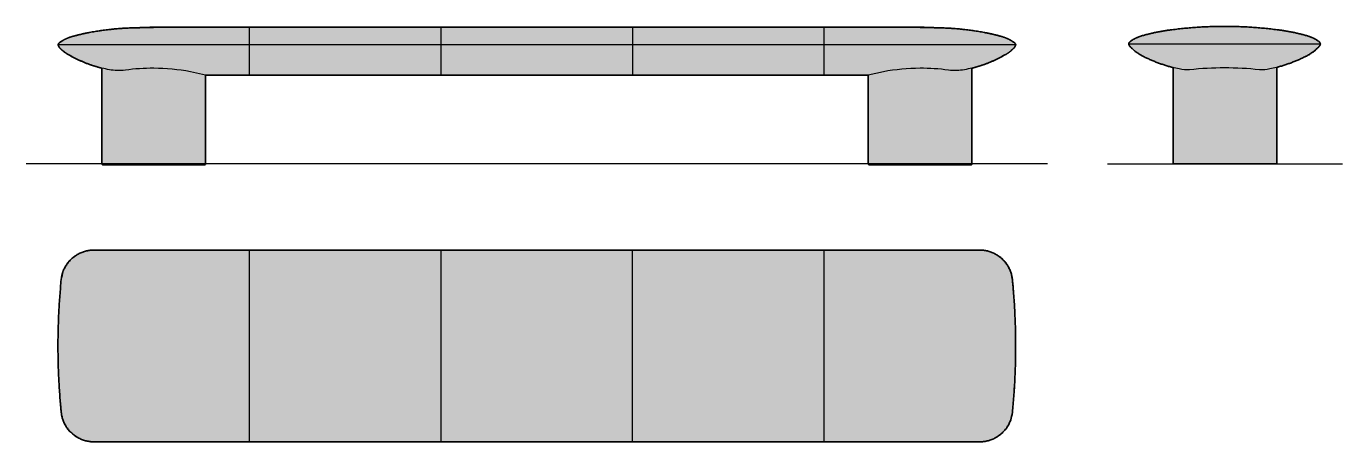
# Model space of a CAD drawing. Header units: millimetres. Extents: x 0 to 4123, y -874 to 429.
import ezdxf

# ---------------------------------------------------------------- set-up
doc = ezdxf.new("R2010")
doc.units = ezdxf.units.MM
doc.linetypes.add('Dots', pattern=[1, 0, -1])
doc.layers.add('Blocks', color=7, linetype='Continuous')
doc.layers.add('Blocks$Fill', color=7, linetype='Continuous', true_color=0xffffff)
for name, color, linetype, lineweight, true_color in [('Blocks$Inner', 7, 'Continuous', 25, 0x007f00), ('Blocks$Outline', 7, 'Continuous', 35, 0xff3f3f), ('Groud', 7, 'Dots', 25, 0x243775)]:
    doc.layers.add(name, color=color, linetype=linetype, lineweight=lineweight, true_color=true_color)

# ---------------------------------------------------------------- blocks, each defined once
blk = doc.blocks.new('Levels Bench Side')
at = {"layer": 'Blocks$Fill'}
blk.add_hatch(color=256, dxfattribs=at).paths.add_polyline_path([(-236.6, 297.8), (-197.6, 309.8), (-188.8, 313.3), (-180, 316.9), (-171.4, 320.7), (-162.8, 324.7), (-154.2, 328.8), (-145.8, 333), (-137.4, 337.5), (-129.1, 342), (-126.4, 343.7), (-123.7, 345.5), (-121, 347.3), (-118.4, 349.2), (-115.9, 351.2), (-113.5, 353.3), (-111.1, 355.5), (-108.8, 357.7), (-108.4, 358.1), (-108, 358.4), (-107.6, 358.8), (-107.2, 359.1), (-106.8, 359.5), (-106.4, 359.9), (-106, 360.3), (-105.6, 360.7), (-105.3, 361.1), (-104.9, 361.5), (-104.6, 361.9), (-104.2, 362.3), (-103.9, 362.8), (-103.6, 363.2), (-103.3, 363.7), (-103, 364.1), (-102.7, 364.6), (-102.4, 365), (-102.1, 365.5), (-101.9, 366), (-101.6, 366.4), (-101.3, 366.9), (-101.1, 367.4), (-100.9, 367.9), (-100.7, 368.4), (-100.5, 368.9), (-100.3, 369.4), (-100.1, 369.9), (-99.9, 370.4), (-99.7, 370.9), (-99.6, 371.4), (-99.4, 371.9), (-99.7, 372.6), (-99.8, 372.8), (-100, 373.1), (-100.2, 373.4), (-100.3, 373.7), (-100.5, 374), (-100.7, 374.3), (-100.8, 374.6), (-101, 374.9), (-101.2, 375.2), (-101.4, 375.4), (-101.6, 375.7), (-101.8, 376), (-102, 376.2), (-102.2, 376.5), (-102.5, 376.7), (-102.7, 377), (-102.9, 377.3), (-103.1, 377.5), (-103.4, 377.7), (-103.6, 378), (-103.9, 378.2), (-104.1, 378.4), (-104.4, 378.7), (-104.6, 378.9), (-104.9, 379.1), (-105.1, 379.3), (-105.4, 379.5), (-105.7, 379.7), (-106.2, 380.1), (-108.4, 381.5), (-110.7, 382.9), (-113, 384.3), (-115.3, 385.6), (-117.6, 386.9), (-120, 388.2), (-122.4, 389.3), (-124.8, 390.5), (-127.3, 391.6), (-129.7, 392.6), (-132.2, 393.6), (-134.7, 394.5), (-137.2, 395.4), (-139.8, 396.2), (-142.3, 397), (-144.9, 397.7), (-157.8, 401.1), (-170.8, 404.2), (-183.8, 407.1), (-196.9, 409.7), (-214, 412.8), (-231.2, 415.5), (-248.4, 417.8), (-265.6, 419.9), (-282.9, 421.5), (-300.3, 422.8), (-317.6, 423.8), (-335, 424.5), (-399.1, 426.1), (-2799.8, 426.1), (-2863.9, 424.5), (-2881.2, 423.8), (-2898.5, 422.8), (-2915.9, 421.5), (-2933.2, 419.9), (-2950.4, 417.8), (-2967.7, 415.5), (-2984.8, 412.8), (-3001.9, 409.7), (-3015, 407.1), (-3028, 404.2), (-3041, 401.1), (-3053.9, 397.7), (-3056.5, 397), (-3059, 396.2), (-3061.6, 395.4), (-3064.1, 394.5), (-3066.6, 393.6), (-3069.1, 392.6), (-3071.5, 391.6), (-3074, 390.5), (-3076.4, 389.3), (-3078.8, 388.2), (-3081.2, 386.9), (-3083.5, 385.6), (-3085.8, 384.3), (-3088.1, 382.9), (-3090.4, 381.5), (-3092.6, 380.1), (-3093.1, 379.7), (-3093.4, 379.5), (-3093.7, 379.3), (-3093.9, 379.1), (-3094.2, 378.9), (-3094.5, 378.7), (-3094.7, 378.4), (-3095, 378.2), (-3095.2, 378), (-3095.4, 377.7), (-3095.7, 377.5), (-3095.9, 377.3), (-3096.1, 377), (-3096.4, 376.7), (-3096.6, 376.5), (-3096.8, 376.2), (-3097, 376), (-3097.2, 375.7), (-3097.4, 375.4), (-3097.6, 375.2), (-3097.8, 374.9), (-3098, 374.6), (-3098.2, 374.3), (-3098.3, 374), (-3098.5, 373.7), (-3098.7, 373.4), (-3098.8, 373.1), (-3099, 372.8), (-3099.1, 372.6), (-3099.4, 371.9), (-3099.3, 371.4), (-3099.1, 370.9), (-3098.9, 370.4), (-3098.8, 369.9), (-3098.6, 369.4), (-3098.4, 368.9), (-3098.2, 368.4), (-3097.9, 367.9), (-3097.7, 367.4), (-3097.5, 366.9), (-3097.2, 366.4), (-3097, 366), (-3096.7, 365.5), (-3096.4, 365), (-3096.1, 364.6), (-3095.8, 364.1), (-3095.5, 363.7), (-3095.2, 363.2), (-3094.9, 362.8), (-3094.6, 362.3), (-3094.2, 361.9), (-3093.9, 361.5), (-3093.5, 361.1), (-3093.2, 360.7), (-3092.8, 360.3), (-3092.4, 359.9), (-3092.1, 359.5), (-3091.7, 359.1), (-3091.3, 358.8), (-3090.9, 358.4), (-3090.5, 358.1), (-3090.1, 357.7), (-3087.7, 355.5), (-3085.4, 353.3), (-3082.9, 351.2), (-3080.4, 349.2), (-3077.8, 347.3), (-3075.2, 345.5), (-3072.5, 343.7), (-3069.7, 342), (-3061.4, 337.5), (-3053.1, 333), (-3044.6, 328.8), (-3036.1, 324.7), (-3027.5, 320.7), (-3018.8, 316.9), (-3010, 313.3), (-3001.2, 309.8), (-2962.3, 297.8), (-2962.3, -0.9), (-2962.3, -0.9), (-2962.3, -1), (-2962.3, -1.1), (-2962.3, -1.2), (-2962.3, -1.2), (-2962.2, -1.3), (-2962.2, -1.4), (-2962.2, -1.4), (-2962.2, -1.5), (-2962.2, -1.6), (-2962.2, -1.6), (-2962.2, -1.7), (-2962.1, -1.8), (-2962.1, -1.8), (-2962.1, -1.9), (-2962.1, -2), (-2962, -2.1), (-2962, -2.1), (-2962, -2.2), (-2961.9, -2.3), (-2961.9, -2.3), (-2961.9, -2.4), (-2961.8, -2.5), (-2961.8, -2.5), (-2961.7, -2.6), (-2961.7, -2.6), (-2961.6, -2.7), (-2961.6, -2.8), (-2961.6, -2.8), (-2961.5, -2.9), (-2961.4, -2.9), (-2961.4, -3), (-2961.3, -3.1), (-2961.3, -3.1), (-2961.2, -3.2), (-2961.2, -3.2), (-2961.1, -3.3), (-2961, -3.3), (-2961, -3.3), (-2960.9, -3.4), (-2960.8, -3.4), (-2960.8, -3.5), (-2960.7, -3.5), (-2960.6, -3.5), (-2960.6, -3.6), (-2960.5, -3.6), (-2960.4, -3.6), (-2960.4, -3.7), (-2960.3, -3.7), (-2960.2, -3.7), (-2960.2, -3.7), (-2960.1, -3.8), (-2960, -3.8), (-2960, -3.8), (-2959.9, -3.8), (-2959.8, -3.8), (-2959.7, -3.8), (-2959.7, -3.9), (-2959.6, -3.9), (-2959.5, -3.9), (-2959.5, -3.9), (-2959.4, -3.9), (-2959.3, -3.9), (-2959.3, -3.9), (-2640.3, -3.9), (-2640.2, -3.9), (-2640.1, -3.9), (-2640.1, -3.9), (-2640, -3.9), (-2639.9, -3.9), (-2639.9, -3.9), (-2639.8, -3.8), (-2639.7, -3.8), (-2639.7, -3.8), (-2639.6, -3.8), (-2639.5, -3.8), (-2639.4, -3.8), (-2639.4, -3.7), (-2639.3, -3.7), (-2639.2, -3.7), (-2639.2, -3.7), (-2639.1, -3.6), (-2639, -3.6), (-2639, -3.6), (-2638.9, -3.5), (-2638.8, -3.5), (-2638.8, -3.5), (-2638.7, -3.4), (-2638.6, -3.4), (-2638.6, -3.3), (-2638.5, -3.3), (-2638.4, -3.3), (-2638.4, -3.2), (-2638.3, -3.2), (-2638.3, -3.1), (-2638.2, -3.1), (-2638.1, -3), (-2638.1, -2.9), (-2638, -2.9), (-2638, -2.8), (-2637.9, -2.8), (-2637.9, -2.7), (-2637.8, -2.6), (-2637.8, -2.6), (-2637.8, -2.5), (-2637.7, -2.5), (-2637.7, -2.4), (-2637.6, -2.3), (-2637.6, -2.3), (-2637.6, -2.2), (-2637.5, -2.1), (-2637.5, -2.1), (-2637.5, -2), (-2637.5, -1.9), (-2637.4, -1.8), (-2637.4, -1.8), (-2637.4, -1.7), (-2637.4, -1.6), (-2637.4, -1.6), (-2637.3, -1.5), (-2637.3, -1.4), (-2637.3, -1.4), (-2637.3, -1.3), (-2637.3, -1.2), (-2637.3, -1.2), (-2637.3, -1.1), (-2637.3, -1), (-2637.3, -0.9), (-2637.3, -0.9), (-2637.3, 276.1), (-561.6, 276.1), (-561.6, -0.9), (-561.6, -0.9), (-561.6, -1), (-561.5, -1.1), (-561.5, -1.2), (-561.5, -1.2), (-561.5, -1.3), (-561.5, -1.4), (-561.5, -1.4), (-561.5, -1.5), (-561.5, -1.6), (-561.5, -1.6), (-561.4, -1.7), (-561.4, -1.8), (-561.4, -1.8), (-561.4, -1.9), (-561.3, -2), (-561.3, -2.1), (-561.3, -2.1), (-561.3, -2.2), (-561.2, -2.3), (-561.2, -2.3), (-561.1, -2.4), (-561.1, -2.5), (-561.1, -2.5), (-561, -2.6), (-561, -2.6), (-560.9, -2.7), (-560.9, -2.8), (-560.8, -2.8), (-560.8, -2.9), (-560.7, -2.9), (-560.7, -3), (-560.6, -3.1), (-560.6, -3.1), (-560.5, -3.2), (-560.4, -3.2), (-560.4, -3.3), (-560.3, -3.3), (-560.3, -3.3), (-560.2, -3.4), (-560.1, -3.4), (-560.1, -3.5), (-560, -3.5), (-559.9, -3.5), (-559.9, -3.6), (-559.8, -3.6), (-559.7, -3.6), (-559.7, -3.7), (-559.6, -3.7), (-559.5, -3.7), (-559.4, -3.7), (-559.4, -3.8), (-559.3, -3.8), (-559.2, -3.8), (-559.2, -3.8), (-559.1, -3.8), (-559, -3.8), (-559, -3.9), (-558.9, -3.9), (-558.8, -3.9), (-558.8, -3.9), (-558.7, -3.9), (-558.6, -3.9), (-558.6, -3.9), (-239.6, -3.9), (-239.5, -3.9), (-239.4, -3.9), (-239.4, -3.9), (-239.3, -3.9), (-239.2, -3.9), (-239.1, -3.9), (-239.1, -3.8), (-239, -3.8), (-238.9, -3.8), (-238.9, -3.8), (-238.8, -3.8), (-238.7, -3.8), (-238.7, -3.7), (-238.6, -3.7), (-238.5, -3.7), (-238.4, -3.7), (-238.4, -3.6), (-238.3, -3.6), (-238.2, -3.6), (-238.2, -3.5), (-238.1, -3.5), (-238, -3.5), (-238, -3.4), (-237.9, -3.4), (-237.8, -3.3), (-237.8, -3.3), (-237.7, -3.3), (-237.7, -3.2), (-237.6, -3.2), (-237.5, -3.1), (-237.5, -3.1), (-237.4, -3), (-237.4, -2.9), (-237.3, -2.9), (-237.3, -2.8), (-237.2, -2.8), (-237.2, -2.7), (-237.1, -2.6), (-237.1, -2.6), (-237, -2.5), (-237, -2.5), (-237, -2.4), (-236.9, -2.3), (-236.9, -2.3), (-236.9, -2.2), (-236.8, -2.1), (-236.8, -2.1), (-236.8, -2), (-236.7, -1.9), (-236.7, -1.8), (-236.7, -1.8), (-236.7, -1.7), (-236.7, -1.6), (-236.6, -1.6), (-236.6, -1.5), (-236.6, -1.4), (-236.6, -1.4), (-236.6, -1.3), (-236.6, -1.2), (-236.6, -1.2), (-236.6, -1.1), (-236.6, -1), (-236.6, -0.9), (-236.6, -0.9)], flags=0)
at = {"layer": 'Blocks$Inner', "linetype": 'ByBlock'}
for p, q in [((-2863.9, 424.5), (-2799.8, 426.1)), ((-2799.8, 426.1), (-399.1, 426.1)), ((-399.1, 426.1), (-335, 424.5)), ((-3099.4, 371.9, 0), (-99.4, 371.9, 0)), ((-2962.3, 297.8), (-3001.2, 309.8)), ((-2962.3, 297.8), (-2962.3, -0.9)), ((-197.6, 309.8), (-236.6, 297.8)), ((-236.6, 297.8), (-236.6, -0.9)), ((-2637.3, 276.1), (-2684.9, 287)), ((-2684.9, 287), (-2684.9, 287)), ((-561.6, 276.1), (-2637.3, 276.1)), ((-2637.3, -0.9), (-2637.3, 276.1)), ((-514, 287), (-561.6, 276.1)), ((-561.6, -0.9), (-561.6, 276.1)), ((-514, 287), (-514, 287)), ((-2959.3, -3.9), (-2640.3, -3.9)), ((-239.6, -3.9), (-558.6, -3.9))]:
    blk.add_line(p, q, dxfattribs=at)
for points in [[(-2499.4, 276.1), (-2499.4, 426.1)], [(-1899.4, 276.1), (-1899.4, 426.1)], [(-1299.4, 276.1), (-1299.4, 426.1)], [(-699.4, 276.1), (-699.4, 426.1)]]:
    blk.add_lwpolyline(points, dxfattribs=at)
at = {"layer": 'Blocks$Inner', "linetype": 'ByBlock', "extrusion": (0, 0, -1)}
for centre, radius, start, end in [((2841.2, -441.3), 866, 79.3065, 88.5013), ((357.6, -441.3), 866, 91.4987, 100.6935), ((3082, 364.2), 19.1, 23.8629, 56.1135), ((3072.6, 379.4), 27.8, 308.8313, 344.473), ((3019.5, 271.3), 131.1, 56.1135, 74.7757), ((2876.6, -254), 675.5, 74.7757, 79.3065), ((322.3, -254), 675.5, 100.6935, 105.2243), ((179.3, 271.3), 131.1, 105.2243, 123.8865), ((126.2, 379.4), 27.8, 195.527, 231.1687), ((116.9, 364.2), 19.1, 123.8865, 156.1371), ((3019.3, 428.4), 100, 300.2778, 315.0384), ((2819.2, 786.1), 509.8, 290.9205, 299.4341), ((379.6, 786.1), 509.8, 240.5659, 249.0795), ((179.5, 428.4), 100, 224.9616, 239.7222), ((2908, 456.5), 166, 272.3154, 280.6377), ((2912.9, 508.8), 218.1, 263.5665, 270.4717), ((286, 508.8), 218.1, 269.5283, 276.4335), ((290.9, 456.5), 166, 259.3623, 267.6846), ((558.6, -0.9), 3, 270, 0), ((239.6, -0.9), 3, 180, 270)]:
    blk.add_arc(centre, radius, start, end, dxfattribs=at)
at = {"layer": 'Blocks$Inner', "linetype": 'ByBlock'}
for centre, radius, start, end in [((-3029.9, -127.3), 430.4, 77.759, 80.9655), ((-2804.6, -309.7), 607.5, 89.547, 97.9341), ((-2801, -331.1), 628.9, 79.3539, 89.8836), ((-397.8, -331.1), 628.9, 90.1164, 100.6461), ((-394.3, -309.7), 607.5, 82.0659, 90.453), ((-169, -127.3), 430.4, 99.0345, 102.241), ((-2959.3, -0.9), 3, 180, 270), ((-2640.3, -0.9), 3, 270, 0)]:
    blk.add_arc(centre, radius, start, end, dxfattribs=at)
at = {"layer": 'Blocks$Outline'}
for points, weights, knots in [([(-236.6, 297.8), (-217.1, 303.8), (-197.6, 309.8), (-162.2, 323.4), (-129.1, 342), (-117.9, 348.6), (-108.8, 357.7), (-101.8, 363.3), (-99.4, 371.9), (-101.6, 377), (-106.2, 380.1), (-124.1, 392.1), (-144.9, 397.7), (-170.7, 404.8), (-196.9, 409.7), (-265.4, 422.6), (-335, 424.5), (-367, 425.3), (-399.1, 426.1), (-1599.4, 426.1), (-2799.8, 426.1), (-2831.8, 425.3), (-2863.9, 424.5), (-2933.5, 422.6), (-3001.9, 409.7), (-3028.2, 404.8), (-3053.9, 397.7), (-3074.7, 392.1), (-3092.6, 380.1), (-3097.2, 377), (-3099.4, 371.9), (-3097, 363.3), (-3090.1, 357.7), (-3080.9, 348.6), (-3069.7, 342), (-3036.7, 323.4), (-3001.2, 309.8), (-2981.7, 303.8), (-2962.3, 297.8)], [1, 1, 1, 0.997241400981, 1, 0.991715428744, 1, 0.952018040542, 1, 0.960656604779, 1, 0.986767869085, 1, 0.999218460035, 1, 0.996782498901, 1, 1, 1, 1, 1, 1, 1, 0.996782498901, 1, 0.999218460035, 1, 0.986767869085, 1, 0.960656604779, 1, 0.952018040542, 1, 0.991715428744, 1, 0.997241400981, 1, 1, 1], [-3667.548665, -3667.548665, -3667.548665, -3626.781996, -3626.781996, -3551.025031, -3551.025031, -3525.272927, -3525.272927, -3507.970617, -3507.970617, -3497.228493, -3497.228493, -3454.53609, -3454.53609, -3401.123009, -3401.123009, -3262.145124, -3262.145124, -3198.037324, -3198.037324, -797.319511, -797.319511, -733.211711, -733.211711, -594.233827, -594.233827, -540.820745, -540.820745, -498.128342, -498.128342, -487.386218, -487.386218, -470.083908, -470.083908, -444.331805, -444.331805, -368.57484, -368.57484, -327.80817, -327.80817, -327.80817]), ([(-2962.3, 297.8), (-2962.3, 148.5), (-2962.3, -0.9), (-2962.3, -3.9), (-2959.3, -3.9), (-2799.8, -3.9), (-2640.3, -3.9), (-2637.3, -3.9), (-2637.3, -0.9), (-2637.3, 137.6), (-2637.3, 276.1)], [1, 1, 1, 0.707106781187, 1, 1, 1, 0.707106781187, 1, 1, 1], [0, 0, 0, 298.701633, 298.701633, 303.414022, 303.414022, 622.414022, 622.414022, 627.126411, 627.126411, 904.137181, 904.137181, 904.137181]), ([(-561.6, 276.1), (-561.6, 137.6), (-561.6, -0.9), (-561.6, -3.9), (-558.6, -3.9), (-399.1, -3.9), (-239.6, -3.9), (-236.6, -3.9), (-236.6, -0.9), (-236.6, 148.5), (-236.6, 297.8)], [1, 1, 1, 0.707106781187, 1, 1, 1, 0.707106781187, 1, 1, 1], [-904.137181, -904.137181, -904.137181, -627.126411, -627.126411, -622.414022, -622.414022, -303.414022, -303.414022, -298.701633, -298.701633, 0, 0, 0])]:
    blk.add_rational_spline(points, weights, degree=2, knots=knots, dxfattribs=at)
blk.add_open_spline([(-2637.3, 276.1), (-1599.4, 276.1), (-561.6, 276.1)], degree=2, dxfattribs=at)
blk = doc.blocks.new('Levels Bench End')
at = {"layer": 'Blocks$Fill'}
blk.add_hatch(color=256, dxfattribs=at).paths.add_polyline_path([(-206.3, 301.8), (-194.7, 305), (-183.1, 308.5), (-171.6, 312.3), (-160.3, 316.4), (-149, 320.8), (-137.9, 325.5), (-126.9, 330.5), (-116, 335.8), (-113, 337.2), (-110.1, 338.8), (-107.1, 340.4), (-104.2, 342.1), (-101.4, 343.9), (-98.6, 345.7), (-95.8, 347.6), (-93.1, 349.6), (-90.4, 351.7), (-87.8, 353.8), (-85.2, 355.9), (-82.7, 358.1), (-80.3, 360.4), (-77.9, 362.8), (-75.6, 365.2), (-73.3, 367.6), (-73.1, 367.8), (-72.9, 368), (-72.7, 368.2), (-72.6, 368.5), (-72.4, 368.7), (-72.2, 368.9), (-72.1, 369.1), (-71.9, 369.4), (-71.7, 369.6), (-71.6, 369.9), (-71.5, 370.1), (-71.3, 370.4), (-71.2, 370.6), (-71.1, 370.9), (-71, 371.1), (-70.8, 371.4), (-70.7, 371.7), (-70.6, 371.9), (-70.5, 372.2), (-70.5, 372.5), (-70.4, 372.8), (-70.3, 373), (-70.2, 373.3), (-70.2, 373.6), (-70.1, 373.9), (-70.1, 374.2), (-70.1, 374.4), (-70, 374.7), (-70, 375), (-70, 375.3), (-70, 375.6), (-70, 375.8), (-70, 375.9), (-70, 376), (-70, 376), (-70, 376.1), (-70, 376.2), (-70, 376.3), (-70, 376.3), (-70, 376.4), (-70, 376.5), (-70, 376.6), (-70, 376.6), (-70.1, 376.7), (-70.1, 376.8), (-70.1, 376.8), (-70.1, 376.9), (-70.1, 377), (-70.2, 377.1), (-70.2, 377.1), (-70.2, 377.2), (-70.2, 377.3), (-70.3, 377.3), (-70.3, 377.4), (-70.3, 377.5), (-70.4, 377.5), (-70.4, 377.6), (-70.4, 377.7), (-70.5, 377.7), (-70.5, 377.8), (-70.5, 377.9), (-70.6, 377.9), (-70.6, 378), (-70.7, 378.1), (-71, 378.6), (-71.4, 379.1), (-71.7, 379.5), (-72.1, 380), (-72.5, 380.5), (-72.9, 381), (-73.3, 381.4), (-73.8, 381.9), (-74.2, 382.3), (-74.6, 382.7), (-75.1, 383.1), (-75.6, 383.5), (-76.1, 383.9), (-76.5, 384.3), (-77, 384.6), (-77.5, 385), (-79.6, 386.4), (-81.7, 387.8), (-83.9, 389.1), (-86.1, 390.3), (-88.3, 391.5), (-90.6, 392.6), (-92.9, 393.7), (-95.2, 394.7), (-98.1, 395.8), (-101, 397), (-103.9, 398), (-106.8, 399), (-118.2, 402.4), (-129.7, 405.5), (-141.3, 408.3), (-152.9, 410.9), (-164.6, 413.3), (-176.3, 415.3), (-188.1, 417.2), (-199.8, 418.7), (-239.3, 423.3), (-279, 426.8), (-318.7, 429), (-358.4, 430), (-381.5, 430), (-421.2, 429), (-461, 426.8), (-500.6, 423.3), (-540.1, 418.7), (-551.9, 417.2), (-563.6, 415.3), (-575.3, 413.3), (-587, 410.9), (-598.6, 408.3), (-610.2, 405.5), (-621.7, 402.4), (-633.1, 399), (-636, 398), (-638.9, 397), (-641.8, 395.8), (-644.7, 394.7), (-647, 393.7), (-649.3, 392.6), (-651.6, 391.5), (-653.8, 390.3), (-656, 389.1), (-658.2, 387.8), (-660.3, 386.4), (-662.4, 385), (-662.9, 384.6), (-663.4, 384.3), (-663.9, 383.9), (-664.3, 383.5), (-664.8, 383.1), (-665.3, 382.7), (-665.7, 382.3), (-666.2, 381.9), (-666.6, 381.4), (-667, 381), (-667.4, 380.5), (-667.8, 380), (-668.2, 379.5), (-668.6, 379.1), (-668.9, 378.6), (-669.3, 378.1), (-669.3, 378), (-669.4, 377.9), (-669.4, 377.9), (-669.4, 377.8), (-669.5, 377.7), (-669.5, 377.7), (-669.5, 377.6), (-669.6, 377.5), (-669.6, 377.5), (-669.6, 377.4), (-669.7, 377.3), (-669.7, 377.3), (-669.7, 377.2), (-669.7, 377.1), (-669.8, 377.1), (-669.8, 377), (-669.8, 376.9), (-669.8, 376.8), (-669.8, 376.8), (-669.9, 376.7), (-669.9, 376.6), (-669.9, 376.6), (-669.9, 376.5), (-669.9, 376.4), (-669.9, 376.3), (-669.9, 376.3), (-669.9, 376.2), (-670, 376.1), (-670, 376), (-670, 376), (-670, 375.9), (-670, 375.8), (-670, 375.6), (-669.9, 375.3), (-669.9, 375), (-669.9, 374.7), (-669.9, 374.4), (-669.8, 374.2), (-669.8, 373.9), (-669.7, 373.6), (-669.7, 373.3), (-669.6, 373), (-669.5, 372.8), (-669.5, 372.5), (-669.4, 372.2), (-669.3, 371.9), (-669.2, 371.7), (-669.1, 371.4), (-669, 371.1), (-668.9, 370.9), (-668.7, 370.6), (-668.6, 370.4), (-668.5, 370.1), (-668.3, 369.9), (-668.2, 369.6), (-668, 369.4), (-667.9, 369.1), (-667.7, 368.9), (-667.5, 368.7), (-667.4, 368.5), (-667.2, 368.2), (-667, 368), (-666.8, 367.8), (-666.6, 367.6), (-664.4, 365.2), (-662, 362.8), (-659.6, 360.4), (-657.2, 358.1), (-654.7, 355.9), (-652.1, 353.8), (-649.5, 351.7), (-646.8, 349.6), (-644.1, 347.6), (-641.3, 345.7), (-638.5, 343.9), (-635.7, 342.1), (-632.8, 340.4), (-629.9, 338.8), (-626.9, 337.2), (-623.9, 335.8), (-613, 330.5), (-602, 325.5), (-590.8, 320.8), (-579.5, 316.3), (-568.1, 312.2), (-556.6, 308.4), (-545, 304.9), (-533.4, 301.7), (-531.3, 301.3), (-531.3, 3), (-531.3, 2.9), (-531.3, 2.9), (-531.3, 2.8), (-531.3, 2.7), (-531.3, 2.7), (-531.3, 2.6), (-531.3, 2.5), (-531.3, 2.5), (-531.2, 2.4), (-531.2, 2.3), (-531.2, 2.2), (-531.2, 2.2), (-531.2, 2.1), (-531.1, 2), (-531.1, 2), (-531.1, 1.9), (-531.1, 1.8), (-531, 1.8), (-531, 1.7), (-531, 1.6), (-530.9, 1.6), (-530.9, 1.5), (-530.9, 1.4), (-530.8, 1.4), (-530.8, 1.3), (-530.7, 1.2), (-530.7, 1.2), (-530.6, 1.1), (-530.6, 1), (-530.5, 1), (-530.5, 0.9), (-530.4, 0.9), (-530.4, 0.8), (-530.3, 0.8), (-530.3, 0.7), (-530.2, 0.7), (-530.1, 0.6), (-530.1, 0.6), (-530, 0.5), (-529.9, 0.5), (-529.9, 0.4), (-529.8, 0.4), (-529.7, 0.4), (-529.7, 0.3), (-529.6, 0.3), (-529.5, 0.3), (-529.5, 0.2), (-529.4, 0.2), (-529.3, 0.2), (-529.3, 0.2), (-529.2, 0.1), (-529.1, 0.1), (-529.1, 0.1), (-529, 0.1), (-528.9, 0.1), (-528.8, 0.1), (-528.8, 0), (-528.7, 0), (-528.6, 0), (-528.6, 0), (-528.5, 0), (-528.4, 0), (-528.4, 0), (-528.3, 0), (-209.3, 0), (-209.2, 0), (-209.2, 0), (-209.1, 0), (-209, 0), (-209, 0), (-208.9, 0), (-208.8, 0), (-208.8, 0.1), (-208.7, 0.1), (-208.6, 0.1), (-208.5, 0.1), (-208.5, 0.1), (-208.4, 0.1), (-208.3, 0.2), (-208.3, 0.2), (-208.2, 0.2), (-208.1, 0.2), (-208.1, 0.3), (-208, 0.3), (-207.9, 0.3), (-207.9, 0.4), (-207.8, 0.4), (-207.7, 0.4), (-207.7, 0.5), (-207.6, 0.5), (-207.5, 0.6), (-207.5, 0.6), (-207.4, 0.7), (-207.4, 0.7), (-207.3, 0.8), (-207.2, 0.8), (-207.2, 0.9), (-207.1, 0.9), (-207.1, 1), (-207, 1), (-207, 1.1), (-206.9, 1.2), (-206.9, 1.2), (-206.8, 1.3), (-206.8, 1.4), (-206.8, 1.4), (-206.7, 1.5), (-206.7, 1.6), (-206.6, 1.6), (-206.6, 1.7), (-206.6, 1.8), (-206.5, 1.8), (-206.5, 1.9), (-206.5, 2), (-206.5, 2), (-206.4, 2.1), (-206.4, 2.2), (-206.4, 2.2), (-206.4, 2.3), (-206.4, 2.4), (-206.4, 2.5), (-206.3, 2.5), (-206.3, 2.6), (-206.3, 2.7), (-206.3, 2.7), (-206.3, 2.8), (-206.3, 2.9), (-206.3, 2.9), (-206.3, 3)], flags=0)
at = {"layer": 'Blocks$Inner', "linetype": 'ByBlock'}
for p, q in [((-381.5, 430), (-358.4, 430)), ((-670, 375.8), (-70, 375.8))]:
    blk.add_line(p, q, dxfattribs=at)
at = {"layer": 'Blocks$Inner', "linetype": 'ByBlock', "extrusion": (0, 0, -1)}
for centre, radius, start, end in [((474.4, -119.9), 542.6, 72.9956, 83.0493), ((367.7, -886.9), 1317, 82.4797, 89.4012), ((372.2, -886.9), 1317, 90.5988, 97.5203), ((265.5, -119.9), 542.6, 96.9507, 107.0044), ((666, 375.8), 4.01, 0.3179, 34.1008), ((657.9, 375.9), 12.1, 316.4857, 359.5384), ((648.5, 364.3), 24.9, 33.5429, 56.181), ((613.3, 316.1), 84.6, 54.5015, 68.1951), ((595, 280.2), 124.7, 66.5428, 72.2286), ((144.9, 280.2), 124.7, 107.7714, 113.4572), ((126.7, 316.1), 84.6, 111.8049, 125.4985), ((91.4, 364.3), 24.9, 123.819, 146.4571), ((82, 375.9), 12.1, 180.4616, 223.5143), ((74, 375.8), 4.01, 145.8992, 179.6821), ((564, 460.7), 138.5, 295.6086, 317.7896), ((418.2, 745.2), 458.2, 284.5526, 296.6729), ((321.7, 745.2), 458.2, 243.3271, 255.4474), ((175.9, 460.7), 138.5, 222.2104, 244.3914), ((485.6, 410.1), 116.3, 266.9054, 283.0612), ((254.3, 410.1), 116.3, 256.9388, 273.0946)]:
    blk.add_arc(centre, radius, start, end, dxfattribs=at)
at = {"layer": 'Blocks$Inner', "linetype": 'ByBlock'}
for centre, radius, start, end in [((-576.9, 61), 244.6, 74.5787, 79.7444), ((-381.2, -525.7), 825.5, 89.2203, 96.8252), ((-358.7, -525.7), 825.5, 83.1748, 90.7797), ((-163, 61), 244.6, 100.2556, 105.4213)]:
    blk.add_arc(centre, radius, start, end, dxfattribs=at)
for points in [[(-531.3, 301.3), (-531.3, 3)], [(-206.3, 3), (-206.3, 301.8)], [(-528.3, 0), (-209.3, 0)]]:
    blk.add_open_spline(points, degree=1, dxfattribs=at)
for points in [[(-531.3, 3), (-531.3, 0), (-528.3, 0)], [(-209.3, 0), (-206.3, 0), (-206.3, 3)]]:
    blk.add_rational_spline(points, [1, 0.707106781187, 1], degree=2, dxfattribs=at)
at = {"layer": 'Blocks$Outline'}
for points, weights, knots in [([(-206.3, 301.8), (-159.4, 314), (-116, 335.8), (-91.5, 347.5), (-73.3, 367.6), (-70, 371.1), (-70, 375.8), (-70, 377), (-70.7, 378.1), (-73.4, 382.2), (-77.5, 385), (-85.8, 390.9), (-95.2, 394.7), (-100.9, 397.1), (-106.8, 399), (-152.5, 413), (-199.8, 418.7), (-278.8, 429.2), (-358.4, 430), (-370, 430), (-381.5, 430), (-461.1, 429.2), (-540.1, 418.7), (-587.5, 413), (-633.1, 399), (-639, 397.1), (-644.7, 394.7), (-654.1, 390.9), (-662.4, 385), (-666.5, 382.2), (-669.3, 378.1), (-670, 377), (-670, 375.8), (-669.9, 371.1), (-666.6, 367.6), (-648.4, 347.5), (-623.9, 335.8), (-580.4, 313.9), (-533.4, 301.7), (-532.3, 301.5), (-531.3, 301.3)], [0.999968523994, 0.994427418513, 1, 0.981324650075, 1, 0.9302488446, 1, 0.956856751408, 1, 0.980549415922, 1, 0.992868516708, 1, 0.998769297149, 1, 0.996153687455, 1, 0.998176374709, 1, 1, 1, 0.998176374709, 1, 0.996153687455, 1, 0.998769297149, 1, 0.992868516708, 1, 0.980549415922, 1, 0.956856751408, 1, 0.9302488446, 1, 0.981324650075, 1, 0.994411635936, 1, 0.999903651676, 0.999825579286], [-1104.655707, -1104.655707, -1104.655707, -1007.996921, -1007.996921, -954.373107, -954.373107, -945.295286, -945.295286, -942.930809, -942.930809, -933.094637, -933.094637, -912.875048, -912.875048, -900.497873, -900.497873, -805.289791, -805.289791, -646.195181, -646.195181, -623.153507, -623.153507, -464.058897, -464.058897, -368.850815, -368.850815, -356.47364, -356.47364, -336.254051, -336.254051, -326.417879, -326.417879, -324.053402, -324.053402, -314.975581, -314.975581, -261.351767, -261.351767, -164.419226, -164.419226, -162.327649, -162.327649, -162.327649]), ([(-531.3, 301.3), (-531.3, 152.2), (-531.3, 3), (-531.3, 0), (-528.3, 0), (-368.8, 0), (-209.3, 0), (-206.3, 0), (-206.3, 3), (-206.3, 152.4), (-206.3, 301.8)], [1, 1, 1, 0.707106781187, 1, 1, 1, 0.707106781187, 1, 1, 1], [0, 0, 0, 298.317663, 298.317663, 303.030052, 303.030052, 622.030052, 622.030052, 626.742441, 626.742441, 925.441188, 925.441188, 925.441188])]:
    blk.add_rational_spline(points, weights, degree=2, knots=knots, dxfattribs=at)
blk = doc.blocks.new('Levels Bench Top')
at = {"layer": 'Blocks$Fill'}
blk.add_hatch(color=256, dxfattribs=at).paths.add_polyline_path([(-2882.5, -300), (-117.5, -300), (-115.2, -300.1), (-113, -300.1), (-110.7, -300.1), (-108.4, -300), (-106, -299.9), (-103.7, -299.7), (-101.4, -299.5), (-99, -299.2), (-96.6, -298.9), (-94.2, -298.4), (-91.9, -298), (-89.5, -297.5), (-87.1, -296.9), (-84.7, -296.2), (-82.3, -295.5), (-79.9, -294.8), (-77.6, -293.9), (-75.2, -293.1), (-72.9, -292.1), (-70.5, -291.1), (-68.2, -290), (-65.9, -288.9), (-63.6, -287.7), (-61.4, -286.4), (-59.1, -285.1), (-57, -283.7), (-54.8, -282.3), (-52.7, -280.8), (-50.6, -279.3), (-48.5, -277.7), (-46.5, -276), (-44.5, -274.3), (-42.6, -272.6), (-40.7, -270.8), (-38.8, -268.9), (-37, -267), (-35.3, -265.1), (-33.6, -263.1), (-32, -261.1), (-30.4, -259.1), (-28.9, -257), (-27.4, -254.9), (-26, -252.8), (-24.6, -250.6), (-23.3, -248.4), (-22.1, -246.2), (-20.9, -244), (-19.8, -241.7), (-18.8, -239.4), (-17.8, -237.2), (-16.8, -234.9), (-16, -232.6), (-15.1, -230.3), (-14.4, -228), (-13.7, -225.7), (-13, -223.4), (-12.5, -221), (-11.9, -218.7), (-11.5, -216.4), (-11.1, -214.2), (-10.7, -211.9), (-10.4, -209.6), (-10.2, -207.3), (-10, -205.1), (-5.6, -154), (-2.5, -102.7), (-0.6, -51.4), (0, 0), (-0.6, 51.4), (-2.5, 102.7), (-5.6, 154), (-10, 205.1), (-10.2, 207.3), (-10.4, 209.6), (-10.7, 211.9), (-11.1, 214.2), (-11.5, 216.4), (-11.9, 218.7), (-12.5, 221), (-13, 223.4), (-13.7, 225.7), (-14.4, 228), (-15.1, 230.3), (-16, 232.6), (-16.8, 234.9), (-17.8, 237.2), (-18.8, 239.4), (-19.8, 241.7), (-20.9, 244), (-22.1, 246.2), (-23.3, 248.4), (-24.6, 250.6), (-26, 252.8), (-27.4, 254.9), (-28.9, 257), (-30.4, 259.1), (-32, 261.1), (-33.6, 263.1), (-35.3, 265.1), (-37, 267), (-38.8, 268.9), (-40.7, 270.8), (-42.6, 272.6), (-44.5, 274.3), (-46.5, 276), (-48.5, 277.7), (-50.6, 279.3), (-52.7, 280.8), (-54.8, 282.3), (-57, 283.7), (-59.1, 285.1), (-61.4, 286.4), (-63.6, 287.7), (-65.9, 288.9), (-68.2, 290), (-70.5, 291.1), (-72.9, 292.1), (-75.2, 293.1), (-77.6, 293.9), (-79.9, 294.8), (-82.3, 295.5), (-84.7, 296.2), (-87.1, 296.9), (-89.5, 297.5), (-91.9, 298), (-94.2, 298.4), (-96.6, 298.9), (-99, 299.2), (-101.4, 299.5), (-103.7, 299.7), (-106, 299.9), (-108.4, 300), (-110.7, 300.1), (-113, 300.1), (-115.2, 300.1), (-117.5, 300), (-600, 300), (-2882.5, 300), (-2884.8, 300.1), (-2887, 300.1), (-2889.3, 300.1), (-2891.6, 300), (-2894, 299.9), (-2896.3, 299.7), (-2898.6, 299.5), (-2901, 299.2), (-2903.4, 298.9), (-2905.8, 298.4), (-2908.1, 298), (-2910.5, 297.5), (-2912.9, 296.9), (-2915.3, 296.2), (-2917.7, 295.5), (-2920.1, 294.8), (-2922.4, 293.9), (-2924.8, 293.1), (-2927.1, 292.1), (-2929.5, 291.1), (-2931.8, 290), (-2934.1, 288.9), (-2936.4, 287.7), (-2938.6, 286.4), (-2940.9, 285.1), (-2943, 283.7), (-2945.2, 282.3), (-2947.3, 280.8), (-2949.4, 279.3), (-2951.5, 277.7), (-2953.5, 276), (-2955.5, 274.3), (-2957.4, 272.6), (-2959.3, 270.8), (-2961.2, 268.9), (-2963, 267), (-2964.7, 265.1), (-2966.4, 263.1), (-2968, 261.1), (-2969.6, 259.1), (-2971.1, 257), (-2972.6, 254.9), (-2974, 252.8), (-2975.4, 250.6), (-2976.7, 248.4), (-2977.9, 246.2), (-2979.1, 244), (-2980.2, 241.7), (-2981.2, 239.4), (-2982.2, 237.2), (-2983.2, 234.9), (-2984, 232.6), (-2984.9, 230.3), (-2985.6, 228), (-2986.3, 225.7), (-2987, 223.4), (-2987.5, 221), (-2988.1, 218.7), (-2988.5, 216.4), (-2988.9, 214.2), (-2989.3, 211.9), (-2989.6, 209.6), (-2989.8, 207.3), (-2990, 205.1), (-2994.4, 154), (-2997.5, 102.7), (-2999.4, 51.4), (-3000, 0), (-2999.4, -51.4), (-2997.5, -102.7), (-2994.4, -154), (-2990, -205.1), (-2989.8, -207.3), (-2989.6, -209.6), (-2989.3, -211.9), (-2988.9, -214.2), (-2988.5, -216.4), (-2988.1, -218.7), (-2987.5, -221), (-2987, -223.4), (-2986.3, -225.7), (-2985.6, -228), (-2984.9, -230.3), (-2984, -232.6), (-2983.2, -234.9), (-2982.2, -237.2), (-2981.2, -239.4), (-2980.2, -241.7), (-2979.1, -244), (-2977.9, -246.2), (-2976.7, -248.4), (-2975.4, -250.6), (-2974, -252.8), (-2972.6, -254.9), (-2971.1, -257), (-2969.6, -259.1), (-2968, -261.1), (-2966.4, -263.1), (-2964.7, -265.1), (-2963, -267), (-2961.2, -268.9), (-2959.3, -270.8), (-2957.4, -272.6), (-2955.5, -274.3), (-2953.5, -276), (-2951.5, -277.7), (-2949.4, -279.3), (-2947.3, -280.8), (-2945.2, -282.3), (-2943, -283.7), (-2940.9, -285.1), (-2938.6, -286.4), (-2936.4, -287.7), (-2934.1, -288.9), (-2931.8, -290), (-2929.5, -291.1), (-2927.1, -292.1), (-2924.8, -293.1), (-2922.4, -293.9), (-2920.1, -294.8), (-2917.7, -295.5), (-2915.3, -296.2), (-2912.9, -296.9), (-2910.5, -297.5), (-2908.1, -298), (-2905.8, -298.4), (-2903.4, -298.9), (-2901, -299.2), (-2898.6, -299.5), (-2896.3, -299.7), (-2894, -299.9), (-2891.6, -300), (-2889.3, -300.1), (-2887, -300.1), (-2884.8, -300.1)], flags=0)
at = {"layer": 'Blocks$Inner', "linetype": 'ByBlock'}
for p, q in [((-2882.5, 300), (-117.5, 300)), ((-117.5, -300), (-2882.5, -300))]:
    blk.add_line(p, q, dxfattribs=at)
for points in [[(-2400, -300), (-2400, 300)], [(-1800, -300), (-1800, 300)], [(-1200, -300), (-1200, 300)], [(-600, -300), (-600, 300)]]:
    blk.add_lwpolyline(points, dxfattribs=at)
at = {"layer": 'Blocks$Inner', "linetype": 'ByBlock', "extrusion": (0, 0, -1)}
for centre, radius, start, end in [((2887.3, 197.1), 103, 4.4774, 92.6685), ((112.7, 197.1), 103, 87.3315, 175.5226), ((881.5, 0), 2118.5, 354.4442, 5.5558), ((2118.5, 0), 2118.5, 174.4442, 185.5558), ((2887.3, -197.1), 103, 267.3315, 355.5226), ((112.7, -197.1), 103, 184.4774, 272.6685)]:
    blk.add_arc(centre, radius, start, end, dxfattribs=at)
at = {"layer": 'Blocks$Outline'}
blk.add_rational_spline([(-2882.5, -300), (-2641.3, -300), (-2100, -300), (-1500, -300), (-900, -300), (-358.7, -300), (-117.5, -300), (-17.7, -304.6), (-10, -205.1), (10, 0), (-10, 205.1), (-17.7, 304.6), (-117.5, 300), (-358.7, 300), (-900, 300), (-1500, 300), (-2100, 300), (-2641.3, 300), (-2882.5, 300), (-2982.3, 304.6), (-2990, 205.1), (-3010, 0), (-2990, -205.1), (-2982.3, -304.6), (-2882.5, -300)], [1, 1, 1, 1, 1, 1, 1, 0.718180068168, 1, 0.995302364568, 1, 0.718180068168, 1, 1, 1, 1, 1, 1, 1, 0.718180068168, 1, 0.995302364568, 1, 0.718180068168, 1], degree=2, knots=[-6986.241393, -6986.241393, -6986.241393, -6503.72592, -5903.72592, -5303.72592, -4703.72592, -4221.210447, -4221.210447, -4062.594556, -4062.594556, -3651.736588, -3651.736588, -3493.120697, -3493.120697, -3010.605224, -2410.605224, -1810.605224, -1210.605224, -728.08975, -728.08975, -569.47386, -569.47386, -158.615891, -158.615891, 0, 0, 0], dxfattribs=at)

msp = doc.modelspace()

# ---------------------------------------------------------------- linework, layer by layer
at = {"layer": 'Groud', "linetype": 'ByBlock'}
for points in [[(0, 0), (3198.8, 0)], [(3386.3, -0.9), (4123.4, -0.9)]]:
    msp.add_lwpolyline(points, dxfattribs=at)

# ---------------------------------------------------------------- block references
at = {"layer": 'Blocks'}
for name, p in [('Levels Bench Side', (3198.8, 0)), ('Levels Bench End', (4123.4, -0.9)), ('Levels Bench Top', (3099.1, -571))]:
    msp.add_blockref(name, p, dxfattribs=at)

doc.saveas('drawing.dxf')
